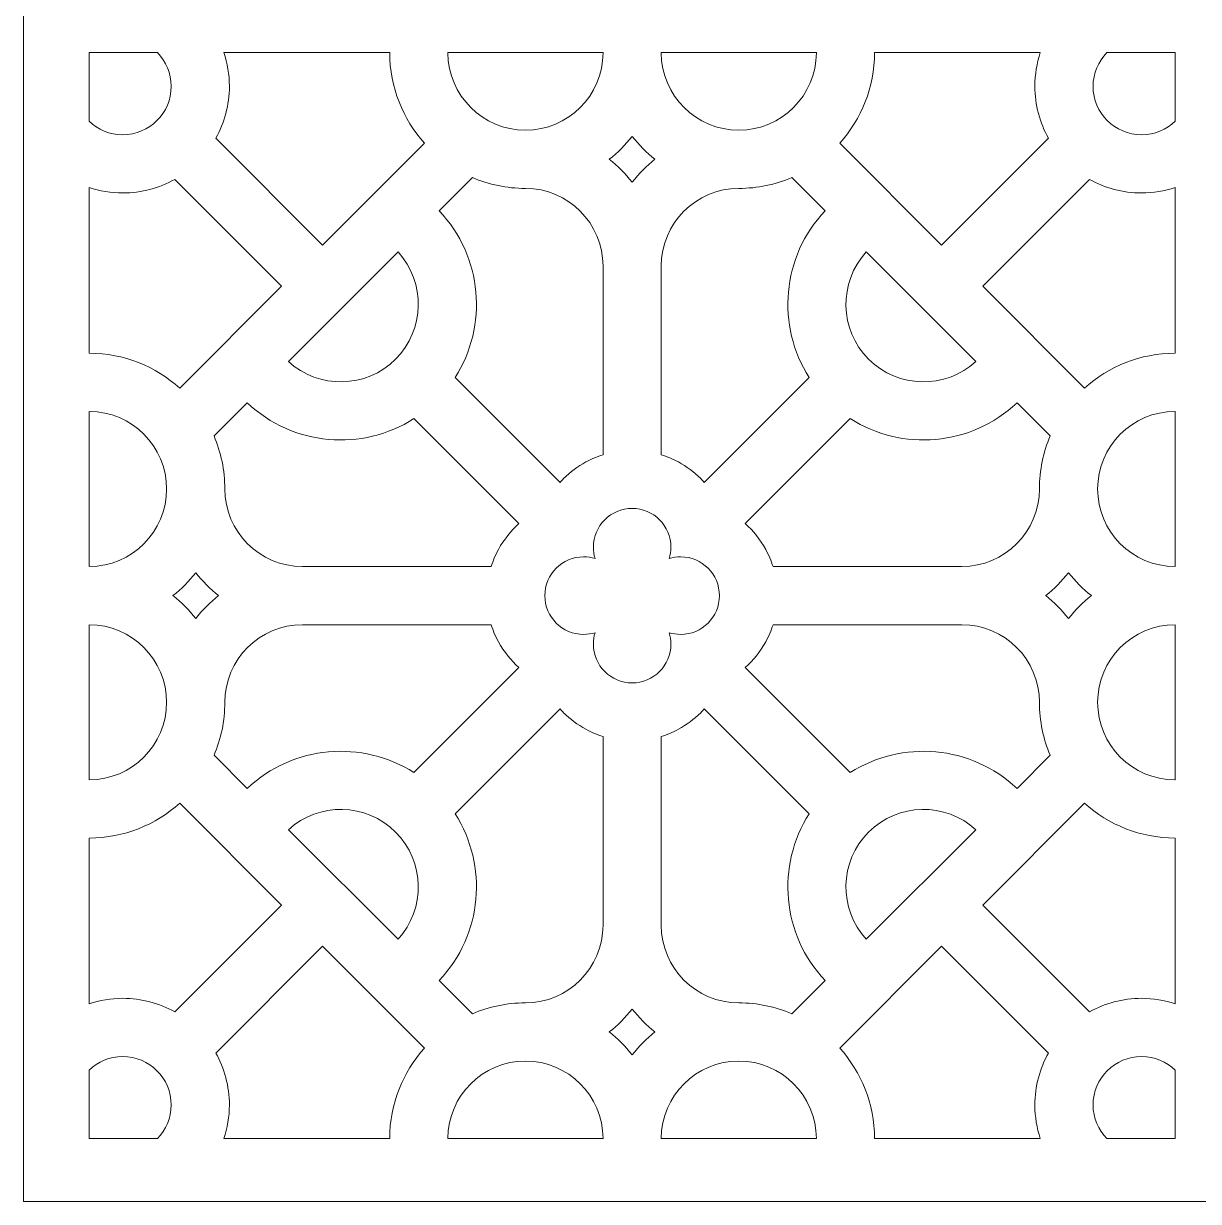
# Model space of a CAD drawing. Header units: centimetres. Extents: x -129 to 143, y -17 to 53.
# Drawn here: x -128.88 to -94.23, y -16.78 to 17.96 of the extents above; entities that cross this region are included whole.
import ezdxf

# ---------------------------------------------------------------- set-up
doc = ezdxf.new("R2010")
doc.units = ezdxf.units.CM
doc.header["$MEASUREMENT"] = 0
doc.layers.add('layer 1', color=7, linetype='Continuous')

msp = doc.modelspace()

# ---------------------------------------------------------------- linework, layer by layer
at = {"layer": 'layer 1', "color": 242, "lineweight": 9}
for points, knots in [([(-128.88005, -16.78085), (-128.88005, -16.78085), (-128.88005, 52.69826), (-128.88005, 52.69826), (-128.88005, 52.69826), (-128.88005, 52.69826), (142.98751, 52.69826), (142.98751, 52.69826), (142.98751, 52.69826), (142.98751, 52.69826), (142.98751, -16.78085), (142.98751, -16.78085), (142.98751, -16.78085), (142.98751, -16.78085), (-128.88005, -16.78085), (-128.88005, -16.78085)], [0, 0, 0, 0, 0.2, 0.2, 0.2, 0.2, 0.4, 0.4, 0.4, 0.4, 0.6, 0.6, 0.6, 0.6, 1, 1, 1, 1]), ([(-126.94789, 15.0807), (-126.69045, 14.83219), (-126.3405, 14.67889), (-125.95585, 14.67889), (-125.95585, 14.67889), (-125.16831, 14.67889), (-124.526, 15.32123), (-124.526, 16.10877), (-124.526, 16.10877), (-124.526, 16.49341), (-124.6793, 16.84337), (-124.92781, 17.10081), (-124.92781, 17.10081), (-124.92781, 17.10081), (-126.94789, 17.10081), (-126.94789, 17.10081), (-126.94789, 17.10081), (-126.94789, 17.10081), (-126.94789, 15.0807), (-126.94789, 15.0807)], [0, 0, 0, 0, 0.16666667, 0.16666667, 0.16666667, 0.16666667, 0.33333333, 0.33333333, 0.33333333, 0.33333333, 0.5, 0.5, 0.5, 0.5, 0.66666667, 0.66666667, 0.66666667, 0.66666667, 1, 1, 1, 1]), ([(-118.08271, 17.10081), (-118.08271, 17.09972), (-118.08267, 17.09867), (-118.08267, 17.09759), (-118.08267, 17.09759), (-118.08186, 16.07375), (-117.69322, 15.13788), (-117.0564, 14.4291), (-117.0564, 14.4291), (-117.0564, 14.4291), (-120.05966, 11.42584), (-120.05966, 11.42584), (-120.05966, 11.42584), (-120.05966, 11.42584), (-123.21031, 14.57649), (-123.21031, 14.57649), (-123.21031, 14.57649), (-122.95566, 15.03032), (-122.81015, 15.55308), (-122.81015, 16.10877), (-122.81015, 16.10877), (-122.81015, 16.45513), (-122.86679, 16.7887), (-122.97103, 17.10081), (-122.97103, 17.10081), (-122.97103, 17.10081), (-118.08271, 17.10081), (-118.08271, 17.10081)], [0, 0, 0, 0, 0.125, 0.125, 0.125, 0.125, 0.25, 0.25, 0.25, 0.25, 0.375, 0.375, 0.375, 0.375, 0.5, 0.5, 0.5, 0.5, 0.625, 0.625, 0.625, 0.625, 0.75, 0.75, 0.75, 0.75, 1, 1, 1, 1]), ([(-111.79134, 17.10081), (-111.79134, 17.0984), (-111.79143, 17.09601), (-111.79143, 17.09364), (-111.79143, 17.09364), (-111.79532, 15.83686), (-112.82146, 14.81303), (-114.07911, 14.81303), (-114.07911, 14.81303), (-115.33775, 14.81303), (-116.3645, 15.83841), (-116.36684, 17.09652), (-116.36684, 17.09652), (-116.36684, 17.09795), (-116.36689, 17.09938), (-116.36689, 17.10081), (-116.36689, 17.10081), (-116.36689, 17.10081), (-111.79134, 17.10081), (-111.79134, 17.10081)], [0, 0, 0, 0, 0.16666667, 0.16666667, 0.16666667, 0.16666667, 0.33333333, 0.33333333, 0.33333333, 0.33333333, 0.5, 0.5, 0.5, 0.5, 0.66666667, 0.66666667, 0.66666667, 0.66666667, 1, 1, 1, 1]), ([(-110.07557, 17.10081), (-110.07557, 17.0984), (-110.0755, 17.09601), (-110.07549, 17.09364), (-110.07549, 17.09364), (-110.07159, 15.83686), (-109.04547, 14.81303), (-107.7878, 14.81303), (-107.7878, 14.81303), (-106.52917, 14.81303), (-105.50242, 15.83841), (-105.50009, 17.09652), (-105.50009, 17.09652), (-105.50009, 17.09795), (-105.50004, 17.09938), (-105.50004, 17.10081), (-105.50004, 17.10081), (-105.50004, 17.10081), (-110.07557, 17.10081), (-110.07557, 17.10081)], [0, 0, 0, 0, 0.16666667, 0.16666667, 0.16666667, 0.16666667, 0.33333333, 0.33333333, 0.33333333, 0.33333333, 0.5, 0.5, 0.5, 0.5, 0.66666667, 0.66666667, 0.66666667, 0.66666667, 1, 1, 1, 1]), ([(-103.78419, 17.10081), (-103.78419, 17.09972), (-103.78424, 17.09867), (-103.78424, 17.09759), (-103.78424, 17.09759), (-103.78506, 16.07375), (-104.17368, 15.13788), (-104.81051, 14.4291), (-104.81051, 14.4291), (-104.81051, 14.4291), (-101.80725, 11.42584), (-101.80725, 11.42584), (-101.80725, 11.42584), (-101.80725, 11.42584), (-98.65661, 14.57649), (-98.65661, 14.57649), (-98.65661, 14.57649), (-98.91125, 15.03032), (-99.05675, 15.55308), (-99.05675, 16.10877), (-99.05675, 16.10877), (-99.05675, 16.45513), (-99.00009, 16.7887), (-98.89588, 17.10081), (-98.89588, 17.10081), (-98.89588, 17.10081), (-103.78419, 17.10081), (-103.78419, 17.10081)], [0, 0, 0, 0, 0.125, 0.125, 0.125, 0.125, 0.25, 0.25, 0.25, 0.25, 0.375, 0.375, 0.375, 0.375, 0.5, 0.5, 0.5, 0.5, 0.625, 0.625, 0.625, 0.625, 0.75, 0.75, 0.75, 0.75, 1, 1, 1, 1]), ([(-94.91901, 15.0807), (-95.17645, 14.83219), (-95.52641, 14.67889), (-95.91105, 14.67889), (-95.91105, 14.67889), (-96.6986, 14.67889), (-97.3409, 15.32123), (-97.3409, 16.10877), (-97.3409, 16.10877), (-97.3409, 16.49341), (-97.18763, 16.84337), (-96.93912, 17.10081), (-96.93912, 17.10081), (-96.93912, 17.10081), (-94.91901, 17.10081), (-94.91901, 17.10081), (-94.91901, 17.10081), (-94.91901, 17.10081), (-94.91901, 15.0807), (-94.91901, 15.0807)], [0, 0, 0, 0, 0.16666667, 0.16666667, 0.16666667, 0.16666667, 0.33333333, 0.33333333, 0.33333333, 0.33333333, 0.5, 0.5, 0.5, 0.5, 0.66666667, 0.66666667, 0.66666667, 0.66666667, 1, 1, 1, 1]), ([(-110.93346, 13.2811), (-110.93346, 13.2811), (-110.93345, 13.28111), (-110.93345, 13.28111), (-110.93345, 13.28111), (-110.93345, 13.28111), (-110.93345, 13.2811), (-110.93345, 13.2811), (-110.93345, 13.2811), (-110.93345, 13.2811), (-110.93345, 13.28112), (-110.93345, 13.28112), (-110.93345, 13.28112), (-110.7362, 13.53144), (-110.5099, 13.75787), (-110.25959, 13.9551), (-110.25959, 13.9551), (-110.50991, 14.15234), (-110.7362, 14.37873), (-110.93345, 14.62907), (-110.93345, 14.62907), (-110.93345, 14.62907), (-110.93345, 14.62911), (-110.93345, 14.62911), (-110.93345, 14.62911), (-110.93345, 14.62911), (-110.93345, 14.62911), (-110.93345, 14.62911), (-110.93345, 14.62911), (-110.93345, 14.62911), (-110.93346, 14.62911), (-110.93346, 14.62911), (-110.93346, 14.62911), (-110.93346, 14.62911), (-110.93346, 14.62907), (-110.93346, 14.62907), (-110.93346, 14.62907), (-111.13072, 14.37873), (-111.35698, 14.15234), (-111.60734, 13.9551), (-111.60734, 13.9551), (-111.357, 13.75787), (-111.13072, 13.53144), (-110.93346, 13.28112), (-110.93346, 13.28112), (-110.93346, 13.28112), (-110.93346, 13.2811), (-110.93346, 13.2811)], [0, 0, 0, 0, 0.07692308, 0.07692308, 0.07692308, 0.07692308, 0.15384615, 0.15384615, 0.15384615, 0.15384615, 0.23076923, 0.23076923, 0.23076923, 0.23076923, 0.30769231, 0.30769231, 0.30769231, 0.30769231, 0.38461538, 0.38461538, 0.38461538, 0.38461538, 0.46153846, 0.46153846, 0.46153846, 0.46153846, 0.53846154, 0.53846154, 0.53846154, 0.53846154, 0.61538462, 0.61538462, 0.61538462, 0.61538462, 0.69230769, 0.69230769, 0.69230769, 0.69230769, 0.76923077, 0.76923077, 0.76923077, 0.76923077, 0.84615385, 0.84615385, 0.84615385, 0.84615385, 1, 1, 1, 1]), ([(-124.42359, 13.36321), (-124.42359, 13.36321), (-121.27292, 10.21257), (-121.27292, 10.21257), (-121.27292, 10.21257), (-121.27292, 10.21257), (-124.27624, 7.20928), (-124.27624, 7.20928), (-124.27624, 7.20928), (-124.98384, 7.84504), (-125.91781, 8.23343), (-126.93966, 8.23553), (-126.93966, 8.23553), (-126.94242, 8.23553), (-126.94514, 8.23561), (-126.94789, 8.23561), (-126.94789, 8.23561), (-126.94789, 8.23561), (-126.94789, 13.12393), (-126.94789, 13.12393), (-126.94789, 13.12393), (-126.63579, 13.01973), (-126.30223, 12.96307), (-125.95585, 12.96307), (-125.95585, 12.96307), (-125.40018, 12.96307), (-124.87745, 13.10858), (-124.42359, 13.36321)], [0, 0, 0, 0, 0.125, 0.125, 0.125, 0.125, 0.25, 0.25, 0.25, 0.25, 0.375, 0.375, 0.375, 0.375, 0.5, 0.5, 0.5, 0.5, 0.625, 0.625, 0.625, 0.625, 0.75, 0.75, 0.75, 0.75, 1, 1, 1, 1]), ([(-113.05898, 4.42515), (-113.05898, 4.42515), (-116.1536, 7.51979), (-116.1536, 7.51979), (-116.1536, 7.51979), (-115.18095, 9.04046), (-115.33725, 11.08348), (-116.62299, 12.43599), (-116.62299, 12.43599), (-116.62299, 12.43599), (-115.64285, 13.41612), (-115.64285, 13.41612), (-115.64285, 13.41612), (-115.16205, 13.21091), (-114.63344, 13.09718), (-114.07911, 13.09718), (-114.07911, 13.09718), (-114.07911, 13.09718), (-114.0791, 13.09718), (-114.0791, 13.09718), (-114.0791, 13.09718), (-114.0791, 13.09718), (-114.0791, 13.09714), (-114.0791, 13.09714), (-114.0791, 13.09714), (-112.81904, 13.09714), (-111.79133, 12.06942), (-111.79133, 10.80938), (-111.79133, 10.80938), (-111.79133, 10.80938), (-111.79133, 5.2402), (-111.79133, 5.2402), (-111.79133, 5.2402), (-111.96158, 5.18656), (-112.12729, 5.11738), (-112.29852, 5.02948), (-112.29852, 5.02948), (-112.54481, 4.88757), (-112.74959, 4.73465), (-112.95526, 4.53833), (-112.95526, 4.53833), (-112.99122, 4.50065), (-113.02574, 4.46303), (-113.05898, 4.42515)], [0, 0, 0, 0, 0.08333333, 0.08333333, 0.08333333, 0.08333333, 0.16666667, 0.16666667, 0.16666667, 0.16666667, 0.25, 0.25, 0.25, 0.25, 0.33333333, 0.33333333, 0.33333333, 0.33333333, 0.41666667, 0.41666667, 0.41666667, 0.41666667, 0.5, 0.5, 0.5, 0.5, 0.58333333, 0.58333333, 0.58333333, 0.58333333, 0.66666667, 0.66666667, 0.66666667, 0.66666667, 0.75, 0.75, 0.75, 0.75, 0.83333333, 0.83333333, 0.83333333, 0.83333333, 1, 1, 1, 1]), ([(-108.80795, 4.42515), (-108.80795, 4.42515), (-105.71331, 7.51979), (-105.71331, 7.51979), (-105.71331, 7.51979), (-106.68595, 9.04046), (-106.52968, 11.08348), (-105.24394, 12.43599), (-105.24394, 12.43599), (-105.24394, 12.43599), (-106.22407, 13.41612), (-106.22407, 13.41612), (-106.22407, 13.41612), (-106.70485, 13.21091), (-107.23347, 13.09718), (-107.7878, 13.09718), (-107.7878, 13.09718), (-107.7878, 13.09718), (-107.78782, 13.09718), (-107.78782, 13.09718), (-107.78782, 13.09718), (-107.78782, 13.09718), (-107.78782, 13.09714), (-107.78782, 13.09714), (-107.78782, 13.09714), (-109.04786, 13.09714), (-110.0756, 12.06942), (-110.0756, 10.80938), (-110.0756, 10.80938), (-110.0756, 10.80938), (-110.0756, 5.2402), (-110.0756, 5.2402), (-110.0756, 5.2402), (-109.90533, 5.18656), (-109.73961, 5.11738), (-109.56838, 5.02948), (-109.56838, 5.02948), (-109.32209, 4.88757), (-109.11732, 4.73465), (-108.91165, 4.53833), (-108.91165, 4.53833), (-108.8757, 4.50065), (-108.84117, 4.46303), (-108.80795, 4.42515)], [0, 0, 0, 0, 0.08333333, 0.08333333, 0.08333333, 0.08333333, 0.16666667, 0.16666667, 0.16666667, 0.16666667, 0.25, 0.25, 0.25, 0.25, 0.33333333, 0.33333333, 0.33333333, 0.33333333, 0.41666667, 0.41666667, 0.41666667, 0.41666667, 0.5, 0.5, 0.5, 0.5, 0.58333333, 0.58333333, 0.58333333, 0.58333333, 0.66666667, 0.66666667, 0.66666667, 0.66666667, 0.75, 0.75, 0.75, 0.75, 0.83333333, 0.83333333, 0.83333333, 0.83333333, 1, 1, 1, 1]), ([(-97.44333, 13.36321), (-97.44333, 13.36321), (-100.59398, 10.21257), (-100.59398, 10.21257), (-100.59398, 10.21257), (-100.59398, 10.21257), (-97.59069, 7.20928), (-97.59069, 7.20928), (-97.59069, 7.20928), (-96.88306, 7.84504), (-95.94912, 8.23343), (-94.92727, 8.23553), (-94.92727, 8.23553), (-94.92449, 8.23553), (-94.92178, 8.23561), (-94.91901, 8.23561), (-94.91901, 8.23561), (-94.91901, 8.23561), (-94.91901, 13.12393), (-94.91901, 13.12393), (-94.91901, 13.12393), (-95.23112, 13.01973), (-95.56469, 12.96307), (-95.91105, 12.96307), (-95.91105, 12.96307), (-96.46674, 12.96307), (-96.98947, 13.10858), (-97.44333, 13.36321)], [0, 0, 0, 0, 0.125, 0.125, 0.125, 0.125, 0.25, 0.25, 0.25, 0.25, 0.375, 0.375, 0.375, 0.375, 0.5, 0.5, 0.5, 0.5, 0.625, 0.625, 0.625, 0.625, 0.75, 0.75, 0.75, 0.75, 1, 1, 1, 1]), ([(-121.06902, 7.98994), (-120.1733, 7.17041), (-118.7744, 7.19385), (-117.90768, 8.0606), (-117.90768, 8.0606), (-117.04094, 8.92733), (-117.01749, 10.3262), (-117.83706, 11.2219), (-117.83706, 11.2219), (-117.83706, 11.2219), (-121.06902, 7.98994), (-121.06902, 7.98994)], [0, 0, 0, 0, 0.25, 0.25, 0.25, 0.25, 0.5, 0.5, 0.5, 0.5, 1, 1, 1, 1]), ([(-100.79788, 7.98994), (-101.6936, 7.17041), (-103.09249, 7.19385), (-103.95922, 8.0606), (-103.95922, 8.0606), (-104.82598, 8.92733), (-104.84941, 10.3262), (-104.02984, 11.2219), (-104.02984, 11.2219), (-104.02984, 11.2219), (-100.79788, 7.98994), (-100.79788, 7.98994)], [0, 0, 0, 0, 0.25, 0.25, 0.25, 0.25, 0.5, 0.5, 0.5, 0.5, 1, 1, 1, 1]), ([(-117.36688, 6.30651), (-117.36688, 6.30651), (-114.27113, 3.21077), (-114.27113, 3.21077), (-114.27113, 3.21077), (-114.51121, 2.99403), (-114.70419, 2.75058), (-114.87653, 2.45153), (-114.87653, 2.45153), (-114.87653, 2.45153), (-114.99744, 2.20114), (-114.99744, 2.20114), (-114.99744, 2.20114), (-115.03187, 2.11416), (-115.06201, 2.02894), (-115.08813, 1.94422), (-115.08813, 1.94422), (-115.08813, 1.94422), (-120.65648, 1.94422), (-120.65648, 1.94422), (-120.65648, 1.94422), (-121.91653, 1.94422), (-122.94426, 2.97196), (-122.94426, 4.232), (-122.94426, 4.232), (-122.94426, 4.232), (-122.94429, 4.232), (-122.94429, 4.232), (-122.94429, 4.232), (-122.94429, 4.232), (-122.94429, 4.23202), (-122.94429, 4.23202), (-122.94429, 4.23202), (-122.94429, 4.78635), (-123.05799, 5.31497), (-123.26321, 5.79574), (-123.26321, 5.79574), (-123.26321, 5.79574), (-122.28308, 6.77588), (-122.28308, 6.77588), (-122.28308, 6.77588), (-120.93057, 5.49015), (-118.88757, 5.33387), (-117.36688, 6.30651)], [0, 0, 0, 0, 0.08333333, 0.08333333, 0.08333333, 0.08333333, 0.16666667, 0.16666667, 0.16666667, 0.16666667, 0.25, 0.25, 0.25, 0.25, 0.33333333, 0.33333333, 0.33333333, 0.33333333, 0.41666667, 0.41666667, 0.41666667, 0.41666667, 0.5, 0.5, 0.5, 0.5, 0.58333333, 0.58333333, 0.58333333, 0.58333333, 0.66666667, 0.66666667, 0.66666667, 0.66666667, 0.75, 0.75, 0.75, 0.75, 0.83333333, 0.83333333, 0.83333333, 0.83333333, 1, 1, 1, 1]), ([(-104.50003, 6.30651), (-104.50003, 6.30651), (-107.59577, 3.21077), (-107.59577, 3.21077), (-107.59577, 3.21077), (-107.35571, 2.99403), (-107.16274, 2.75058), (-106.9904, 2.45153), (-106.9904, 2.45153), (-106.9904, 2.45153), (-106.86948, 2.20114), (-106.86948, 2.20114), (-106.86948, 2.20114), (-106.83506, 2.11416), (-106.80492, 2.02894), (-106.77879, 1.94422), (-106.77879, 1.94422), (-106.77879, 1.94422), (-101.21042, 1.94422), (-101.21042, 1.94422), (-101.21042, 1.94422), (-99.95037, 1.94422), (-98.92266, 2.97196), (-98.92266, 4.232), (-98.92266, 4.232), (-98.92266, 4.232), (-98.92263, 4.232), (-98.92263, 4.232), (-98.92263, 4.232), (-98.92263, 4.232), (-98.92263, 4.23202), (-98.92263, 4.23202), (-98.92263, 4.23202), (-98.92263, 4.78635), (-98.80891, 5.31497), (-98.60369, 5.79574), (-98.60369, 5.79574), (-98.60369, 5.79574), (-99.58383, 6.77588), (-99.58383, 6.77588), (-99.58383, 6.77588), (-100.93633, 5.49015), (-102.97936, 5.33387), (-104.50003, 6.30651)], [0, 0, 0, 0, 0.08333333, 0.08333333, 0.08333333, 0.08333333, 0.16666667, 0.16666667, 0.16666667, 0.16666667, 0.25, 0.25, 0.25, 0.25, 0.33333333, 0.33333333, 0.33333333, 0.33333333, 0.41666667, 0.41666667, 0.41666667, 0.41666667, 0.5, 0.5, 0.5, 0.5, 0.58333333, 0.58333333, 0.58333333, 0.58333333, 0.66666667, 0.66666667, 0.66666667, 0.66666667, 0.75, 0.75, 0.75, 0.75, 0.83333333, 0.83333333, 0.83333333, 0.83333333, 1, 1, 1, 1]), ([(-126.94789, 6.51978), (-126.9455, 6.51978), (-126.94311, 6.51972), (-126.94072, 6.51971), (-126.94072, 6.51971), (-125.68395, 6.5158), (-124.66011, 5.48969), (-124.66011, 4.23202), (-124.66011, 4.23202), (-124.66011, 2.97338), (-125.68551, 1.94664), (-126.9436, 1.9443), (-126.9436, 1.9443), (-126.94505, 1.9443), (-126.94647, 1.94425), (-126.94789, 1.94425), (-126.94789, 1.94425), (-126.94789, 1.94425), (-126.94789, 6.51978), (-126.94789, 6.51978)], [0, 0, 0, 0, 0.16666667, 0.16666667, 0.16666667, 0.16666667, 0.33333333, 0.33333333, 0.33333333, 0.33333333, 0.5, 0.5, 0.5, 0.5, 0.66666667, 0.66666667, 0.66666667, 0.66666667, 1, 1, 1, 1]), ([(-94.91901, 6.51978), (-94.92142, 6.51978), (-94.92381, 6.51972), (-94.92618, 6.51971), (-94.92618, 6.51971), (-96.18298, 6.5158), (-97.20679, 5.48969), (-97.20679, 4.23202), (-97.20679, 4.23202), (-97.20679, 2.97338), (-96.18141, 1.94664), (-94.9233, 1.9443), (-94.9233, 1.9443), (-94.92187, 1.9443), (-94.92043, 1.94425), (-94.91901, 1.94425), (-94.91901, 1.94425), (-94.91901, 1.94425), (-94.91901, 6.51978), (-94.91901, 6.51978)], [0, 0, 0, 0, 0.16666667, 0.16666667, 0.16666667, 0.16666667, 0.33333333, 0.33333333, 0.33333333, 0.33333333, 0.5, 0.5, 0.5, 0.5, 0.66666667, 0.66666667, 0.66666667, 0.66666667, 1, 1, 1, 1]), ([(-110.93345, -1.48767), (-110.30342, -1.48767), (-109.78957, -0.9738), (-109.78957, -0.34379), (-109.78957, -0.34379), (-109.78957, -0.22655), (-109.80743, -0.11331), (-109.84045, -0.0067), (-109.84045, -0.0067), (-109.73381, -0.03974), (-109.62055, -0.05758), (-109.50332, -0.05758), (-109.50332, -0.05758), (-108.87328, -0.05758), (-108.35942, 0.45628), (-108.35942, 1.08632), (-108.35942, 1.08632), (-108.35942, 1.08632), (-108.35942, 1.08634), (-108.35942, 1.08636), (-108.35942, 1.08636), (-108.35942, 1.08637), (-108.35942, 1.08637), (-108.35942, 1.08637), (-108.35942, 1.08637), (-108.35942, 1.08639), (-108.35942, 1.08641), (-108.35942, 1.08641), (-108.35942, 1.08641), (-108.35942, 1.71644), (-108.87328, 2.23032), (-109.50332, 2.23032), (-109.50332, 2.23032), (-109.62055, 2.23032), (-109.73381, 2.21247), (-109.84045, 2.17943), (-109.84045, 2.17943), (-109.80743, 2.28605), (-109.78957, 2.39928), (-109.78957, 2.5165), (-109.78957, 2.5165), (-109.78957, 3.14653), (-110.30342, 3.66038), (-110.93345, 3.6604), (-110.93345, 3.6604), (-110.93345, 3.6604), (-110.93345, 3.6604), (-110.93346, 3.6604), (-110.93346, 3.6604), (-111.56347, 3.66038), (-112.07735, 3.14653), (-112.07735, 2.5165), (-112.07735, 2.5165), (-112.07735, 2.39928), (-112.05949, 2.28605), (-112.02647, 2.17943), (-112.02647, 2.17943), (-112.1331, 2.21247), (-112.24636, 2.23032), (-112.36361, 2.23032), (-112.36361, 2.23032), (-112.99363, 2.23032), (-113.50748, 1.71644), (-113.50748, 1.08641), (-113.50748, 1.08641), (-113.50748, 1.08641), (-113.50748, 1.08639), (-113.50748, 1.08637), (-113.50748, 1.08637), (-113.50748, 1.08637), (-113.50748, 1.08637), (-113.50748, 1.08636), (-113.50748, 1.08636), (-113.50748, 1.08634), (-113.50748, 1.08632), (-113.50748, 1.08632), (-113.50748, 1.08632), (-113.50748, 0.45628), (-112.99363, -0.05758), (-112.36361, -0.05758), (-112.36361, -0.05758), (-112.24636, -0.05758), (-112.1331, -0.03974), (-112.02647, -0.0067), (-112.02647, -0.0067), (-112.05949, -0.11331), (-112.07735, -0.22655), (-112.07735, -0.34379), (-112.07735, -0.34379), (-112.07735, -0.9738), (-111.56347, -1.48767), (-110.93346, -1.48767), (-110.93346, -1.48767), (-110.93345, -1.48767), (-110.93345, -1.48767), (-110.93345, -1.48767)], [0, 0, 0, 0, 0.04, 0.04, 0.04, 0.04, 0.08, 0.08, 0.08, 0.08, 0.12, 0.12, 0.12, 0.12, 0.16, 0.16, 0.16, 0.16, 0.2, 0.2, 0.2, 0.2, 0.24, 0.24, 0.24, 0.24, 0.28, 0.28, 0.28, 0.28, 0.32, 0.32, 0.32, 0.32, 0.36, 0.36, 0.36, 0.36, 0.4, 0.4, 0.4, 0.4, 0.44, 0.44, 0.44, 0.44, 0.48, 0.48, 0.48, 0.48, 0.52, 0.52, 0.52, 0.52, 0.56, 0.56, 0.56, 0.56, 0.6, 0.6, 0.6, 0.6, 0.64, 0.64, 0.64, 0.64, 0.68, 0.68, 0.68, 0.68, 0.72, 0.72, 0.72, 0.72, 0.76, 0.76, 0.76, 0.76, 0.8, 0.8, 0.8, 0.8, 0.84, 0.84, 0.84, 0.84, 0.88, 0.88, 0.88, 0.88, 0.92, 0.92, 0.92, 0.92, 1, 1, 1, 1]), ([(-124.4761, 1.08636), (-124.4761, 1.08636), (-124.4761, 1.08637), (-124.4761, 1.08637), (-124.4761, 1.08637), (-124.4761, 1.08637), (-124.4761, 1.08637), (-124.4761, 1.08637), (-124.4761, 1.08637), (-124.4761, 1.08637), (-124.47608, 1.08637), (-124.47608, 1.08637), (-124.47608, 1.08637), (-124.22578, 1.2836), (-123.99939, 1.50991), (-123.80218, 1.7602), (-123.80218, 1.7602), (-123.60499, 1.50991), (-123.37863, 1.2836), (-123.12837, 1.08637), (-123.12837, 1.08637), (-123.12837, 1.08637), (-123.12832, 1.08637), (-123.12832, 1.08637), (-123.12832, 1.08637), (-123.12832, 1.08637), (-123.12833, 1.08637), (-123.12833, 1.08637), (-123.12833, 1.08637), (-123.12833, 1.08637), (-123.12832, 1.08636), (-123.12832, 1.08636), (-123.12832, 1.08636), (-123.12832, 1.08636), (-123.12837, 1.08636), (-123.12837, 1.08636), (-123.12837, 1.08636), (-123.37863, 0.88914), (-123.60499, 0.66282), (-123.80218, 0.41251), (-123.80218, 0.41251), (-123.99939, 0.66282), (-124.22578, 0.88914), (-124.47608, 1.08636), (-124.47608, 1.08636), (-124.47608, 1.08636), (-124.4761, 1.08636), (-124.4761, 1.08636)], [0, 0, 0, 0, 0.07692308, 0.07692308, 0.07692308, 0.07692308, 0.15384615, 0.15384615, 0.15384615, 0.15384615, 0.23076923, 0.23076923, 0.23076923, 0.23076923, 0.30769231, 0.30769231, 0.30769231, 0.30769231, 0.38461538, 0.38461538, 0.38461538, 0.38461538, 0.46153846, 0.46153846, 0.46153846, 0.46153846, 0.53846154, 0.53846154, 0.53846154, 0.53846154, 0.61538462, 0.61538462, 0.61538462, 0.61538462, 0.69230769, 0.69230769, 0.69230769, 0.69230769, 0.76923077, 0.76923077, 0.76923077, 0.76923077, 0.84615385, 0.84615385, 0.84615385, 0.84615385, 1, 1, 1, 1]), ([(-97.39081, 1.08636), (-97.39081, 1.08636), (-97.39081, 1.08637), (-97.39081, 1.08637), (-97.39081, 1.08637), (-97.39081, 1.08637), (-97.39081, 1.08637), (-97.39081, 1.08637), (-97.39081, 1.08637), (-97.39081, 1.08637), (-97.39082, 1.08637), (-97.39082, 1.08637), (-97.39082, 1.08637), (-97.64112, 1.2836), (-97.86752, 1.50991), (-98.06472, 1.7602), (-98.06472, 1.7602), (-98.26194, 1.50991), (-98.48827, 1.2836), (-98.73856, 1.08637), (-98.73856, 1.08637), (-98.73856, 1.08637), (-98.73859, 1.08637), (-98.73859, 1.08637), (-98.73859, 1.08637), (-98.73859, 1.08637), (-98.73858, 1.08637), (-98.73858, 1.08637), (-98.73858, 1.08637), (-98.73858, 1.08637), (-98.73859, 1.08636), (-98.73859, 1.08636), (-98.73859, 1.08636), (-98.73859, 1.08636), (-98.73856, 1.08636), (-98.73856, 1.08636), (-98.73856, 1.08636), (-98.48827, 0.88914), (-98.26194, 0.66282), (-98.06472, 0.41251), (-98.06472, 0.41251), (-97.86752, 0.66282), (-97.64112, 0.88914), (-97.39082, 1.08636), (-97.39082, 1.08636), (-97.39082, 1.08636), (-97.39081, 1.08636), (-97.39081, 1.08636)], [0, 0, 0, 0, 0.07692308, 0.07692308, 0.07692308, 0.07692308, 0.15384615, 0.15384615, 0.15384615, 0.15384615, 0.23076923, 0.23076923, 0.23076923, 0.23076923, 0.30769231, 0.30769231, 0.30769231, 0.30769231, 0.38461538, 0.38461538, 0.38461538, 0.38461538, 0.46153846, 0.46153846, 0.46153846, 0.46153846, 0.53846154, 0.53846154, 0.53846154, 0.53846154, 0.61538462, 0.61538462, 0.61538462, 0.61538462, 0.69230769, 0.69230769, 0.69230769, 0.69230769, 0.76923077, 0.76923077, 0.76923077, 0.76923077, 0.84615385, 0.84615385, 0.84615385, 0.84615385, 1, 1, 1, 1]), ([(-126.94789, -4.34707), (-126.9455, -4.34707), (-126.94311, -4.34698), (-126.94072, -4.34697), (-126.94072, -4.34697), (-125.68395, -4.34309), (-124.66011, -3.31697), (-124.66011, -2.05929), (-124.66011, -2.05929), (-124.66011, -0.80066), (-125.68551, 0.2261), (-126.9436, 0.22842), (-126.9436, 0.22842), (-126.94505, 0.22842), (-126.94647, 0.22848), (-126.94789, 0.22848), (-126.94789, 0.22848), (-126.94789, 0.22848), (-126.94789, -4.34707), (-126.94789, -4.34707)], [0, 0, 0, 0, 0.16666667, 0.16666667, 0.16666667, 0.16666667, 0.33333333, 0.33333333, 0.33333333, 0.33333333, 0.5, 0.5, 0.5, 0.5, 0.66666667, 0.66666667, 0.66666667, 0.66666667, 1, 1, 1, 1]), ([(-117.36688, -4.13378), (-117.36688, -4.13378), (-114.27113, -1.03804), (-114.27113, -1.03804), (-114.27113, -1.03804), (-114.51121, -0.82131), (-114.70419, -0.57785), (-114.87653, -0.2788), (-114.87653, -0.2788), (-114.87653, -0.2788), (-114.99744, -0.02841), (-114.99744, -0.02841), (-114.99744, -0.02841), (-115.03187, 0.05857), (-115.06201, 0.14379), (-115.08813, 0.22849), (-115.08813, 0.22849), (-115.08813, 0.22849), (-120.65648, 0.22849), (-120.65648, 0.22849), (-120.65648, 0.22849), (-121.91653, 0.22849), (-122.94426, -0.79922), (-122.94426, -2.05929), (-122.94426, -2.05929), (-122.94426, -2.05929), (-122.94429, -2.05929), (-122.94429, -2.05929), (-122.94429, -2.05929), (-122.94429, -2.05929), (-122.94429, -2.05929), (-122.94429, -2.05929), (-122.94429, -2.05929), (-122.94429, -2.61362), (-123.05799, -3.14224), (-123.26321, -3.62302), (-123.26321, -3.62302), (-123.26321, -3.62302), (-122.28308, -4.60317), (-122.28308, -4.60317), (-122.28308, -4.60317), (-120.93057, -3.31743), (-118.88757, -3.16113), (-117.36688, -4.13378)], [0, 0, 0, 0, 0.08333333, 0.08333333, 0.08333333, 0.08333333, 0.16666667, 0.16666667, 0.16666667, 0.16666667, 0.25, 0.25, 0.25, 0.25, 0.33333333, 0.33333333, 0.33333333, 0.33333333, 0.41666667, 0.41666667, 0.41666667, 0.41666667, 0.5, 0.5, 0.5, 0.5, 0.58333333, 0.58333333, 0.58333333, 0.58333333, 0.66666667, 0.66666667, 0.66666667, 0.66666667, 0.75, 0.75, 0.75, 0.75, 0.83333333, 0.83333333, 0.83333333, 0.83333333, 1, 1, 1, 1]), ([(-104.50003, -4.13378), (-104.50003, -4.13378), (-107.59577, -1.03804), (-107.59577, -1.03804), (-107.59577, -1.03804), (-107.35571, -0.82131), (-107.16274, -0.57785), (-106.9904, -0.2788), (-106.9904, -0.2788), (-106.9904, -0.2788), (-106.86948, -0.02841), (-106.86948, -0.02841), (-106.86948, -0.02841), (-106.83506, 0.05857), (-106.80492, 0.14379), (-106.77879, 0.22849), (-106.77879, 0.22849), (-106.77879, 0.22849), (-101.21042, 0.22849), (-101.21042, 0.22849), (-101.21042, 0.22849), (-99.95037, 0.22849), (-98.92266, -0.79922), (-98.92266, -2.05929), (-98.92266, -2.05929), (-98.92266, -2.05929), (-98.92263, -2.05929), (-98.92263, -2.05929), (-98.92263, -2.05929), (-98.92263, -2.05929), (-98.92263, -2.05929), (-98.92263, -2.05929), (-98.92263, -2.05929), (-98.92263, -2.61362), (-98.80891, -3.14224), (-98.60369, -3.62302), (-98.60369, -3.62302), (-98.60369, -3.62302), (-99.58383, -4.60317), (-99.58383, -4.60317), (-99.58383, -4.60317), (-100.93633, -3.31743), (-102.97936, -3.16113), (-104.50003, -4.13378)], [0, 0, 0, 0, 0.08333333, 0.08333333, 0.08333333, 0.08333333, 0.16666667, 0.16666667, 0.16666667, 0.16666667, 0.25, 0.25, 0.25, 0.25, 0.33333333, 0.33333333, 0.33333333, 0.33333333, 0.41666667, 0.41666667, 0.41666667, 0.41666667, 0.5, 0.5, 0.5, 0.5, 0.58333333, 0.58333333, 0.58333333, 0.58333333, 0.66666667, 0.66666667, 0.66666667, 0.66666667, 0.75, 0.75, 0.75, 0.75, 0.83333333, 0.83333333, 0.83333333, 0.83333333, 1, 1, 1, 1]), ([(-94.91901, -4.34707), (-94.92142, -4.34707), (-94.92381, -4.34698), (-94.92618, -4.34697), (-94.92618, -4.34697), (-96.18298, -4.34309), (-97.20679, -3.31697), (-97.20679, -2.05929), (-97.20679, -2.05929), (-97.20679, -0.80066), (-96.18141, 0.2261), (-94.9233, 0.22842), (-94.9233, 0.22842), (-94.92187, 0.22842), (-94.92043, 0.22848), (-94.91901, 0.22848), (-94.91901, 0.22848), (-94.91901, 0.22848), (-94.91901, -4.34707), (-94.91901, -4.34707)], [0, 0, 0, 0, 0.16666667, 0.16666667, 0.16666667, 0.16666667, 0.33333333, 0.33333333, 0.33333333, 0.33333333, 0.5, 0.5, 0.5, 0.5, 0.66666667, 0.66666667, 0.66666667, 0.66666667, 1, 1, 1, 1]), ([(-113.05898, -2.25245), (-113.05898, -2.25245), (-116.1536, -5.34706), (-116.1536, -5.34706), (-116.1536, -5.34706), (-115.18095, -6.86772), (-115.33725, -8.91075), (-116.62299, -10.26326), (-116.62299, -10.26326), (-116.62299, -10.26326), (-115.64285, -11.24339), (-115.64285, -11.24339), (-115.64285, -11.24339), (-115.16205, -11.03817), (-114.63344, -10.92447), (-114.07911, -10.92447), (-114.07911, -10.92447), (-114.07911, -10.92447), (-114.0791, -10.92447), (-114.0791, -10.92447), (-114.0791, -10.92447), (-114.0791, -10.92447), (-114.0791, -10.92443), (-114.0791, -10.92443), (-114.0791, -10.92443), (-112.81904, -10.92443), (-111.79133, -9.8967), (-111.79133, -8.63665), (-111.79133, -8.63665), (-111.79133, -8.63665), (-111.79133, -3.06747), (-111.79133, -3.06747), (-111.79133, -3.06747), (-111.96158, -3.01384), (-112.12729, -2.94465), (-112.29852, -2.85677), (-112.29852, -2.85677), (-112.54481, -2.71484), (-112.74959, -2.56192), (-112.95526, -2.36561), (-112.95526, -2.36561), (-112.99122, -2.32794), (-113.02574, -2.29031), (-113.05898, -2.25245)], [0, 0, 0, 0, 0.08333333, 0.08333333, 0.08333333, 0.08333333, 0.16666667, 0.16666667, 0.16666667, 0.16666667, 0.25, 0.25, 0.25, 0.25, 0.33333333, 0.33333333, 0.33333333, 0.33333333, 0.41666667, 0.41666667, 0.41666667, 0.41666667, 0.5, 0.5, 0.5, 0.5, 0.58333333, 0.58333333, 0.58333333, 0.58333333, 0.66666667, 0.66666667, 0.66666667, 0.66666667, 0.75, 0.75, 0.75, 0.75, 0.83333333, 0.83333333, 0.83333333, 0.83333333, 1, 1, 1, 1]), ([(-108.80795, -2.25245), (-108.80795, -2.25245), (-105.71331, -5.34706), (-105.71331, -5.34706), (-105.71331, -5.34706), (-106.68595, -6.86772), (-106.52968, -8.91075), (-105.24394, -10.26326), (-105.24394, -10.26326), (-105.24394, -10.26326), (-106.22407, -11.24339), (-106.22407, -11.24339), (-106.22407, -11.24339), (-106.70485, -11.03817), (-107.23347, -10.92447), (-107.7878, -10.92447), (-107.7878, -10.92447), (-107.7878, -10.92447), (-107.78782, -10.92447), (-107.78782, -10.92447), (-107.78782, -10.92447), (-107.78782, -10.92447), (-107.78782, -10.92443), (-107.78782, -10.92443), (-107.78782, -10.92443), (-109.04786, -10.92443), (-110.0756, -9.8967), (-110.0756, -8.63665), (-110.0756, -8.63665), (-110.0756, -8.63665), (-110.0756, -3.06747), (-110.0756, -3.06747), (-110.0756, -3.06747), (-109.90533, -3.01384), (-109.73961, -2.94465), (-109.56838, -2.85677), (-109.56838, -2.85677), (-109.32209, -2.71484), (-109.11732, -2.56192), (-108.91165, -2.36561), (-108.91165, -2.36561), (-108.8757, -2.32794), (-108.84117, -2.29031), (-108.80795, -2.25245)], [0, 0, 0, 0, 0.08333333, 0.08333333, 0.08333333, 0.08333333, 0.16666667, 0.16666667, 0.16666667, 0.16666667, 0.25, 0.25, 0.25, 0.25, 0.33333333, 0.33333333, 0.33333333, 0.33333333, 0.41666667, 0.41666667, 0.41666667, 0.41666667, 0.5, 0.5, 0.5, 0.5, 0.58333333, 0.58333333, 0.58333333, 0.58333333, 0.66666667, 0.66666667, 0.66666667, 0.66666667, 0.75, 0.75, 0.75, 0.75, 0.83333333, 0.83333333, 0.83333333, 0.83333333, 1, 1, 1, 1]), ([(-124.42359, -11.19049), (-124.42359, -11.19049), (-121.27292, -8.03984), (-121.27292, -8.03984), (-121.27292, -8.03984), (-121.27292, -8.03984), (-124.27624, -5.03656), (-124.27624, -5.03656), (-124.27624, -5.03656), (-124.98384, -5.67231), (-125.91781, -6.06072), (-126.93966, -6.0628), (-126.93966, -6.0628), (-126.94242, -6.06281), (-126.94514, -6.06289), (-126.94789, -6.06289), (-126.94789, -6.06289), (-126.94789, -6.06289), (-126.94789, -10.95121), (-126.94789, -10.95121), (-126.94789, -10.95121), (-126.63579, -10.84698), (-126.30223, -10.79034), (-125.95585, -10.79034), (-125.95585, -10.79034), (-125.40018, -10.79034), (-124.87745, -10.93586), (-124.42359, -11.19049)], [0, 0, 0, 0, 0.125, 0.125, 0.125, 0.125, 0.25, 0.25, 0.25, 0.25, 0.375, 0.375, 0.375, 0.375, 0.5, 0.5, 0.5, 0.5, 0.625, 0.625, 0.625, 0.625, 0.75, 0.75, 0.75, 0.75, 1, 1, 1, 1]), ([(-121.06902, -5.81721), (-120.1733, -4.99769), (-118.7744, -5.02113), (-117.90768, -5.88786), (-117.90768, -5.88786), (-117.04094, -6.7546), (-117.01749, -8.15347), (-117.83706, -9.04917), (-117.83706, -9.04917), (-117.83706, -9.04917), (-121.06902, -5.81721), (-121.06902, -5.81721)], [0, 0, 0, 0, 0.25, 0.25, 0.25, 0.25, 0.5, 0.5, 0.5, 0.5, 1, 1, 1, 1]), ([(-100.79788, -5.81721), (-101.6936, -4.99769), (-103.09249, -5.02113), (-103.95922, -5.88786), (-103.95922, -5.88786), (-104.82598, -6.7546), (-104.84941, -8.15347), (-104.02984, -9.04917), (-104.02984, -9.04917), (-104.02984, -9.04917), (-100.79788, -5.81721), (-100.79788, -5.81721)], [0, 0, 0, 0, 0.25, 0.25, 0.25, 0.25, 0.5, 0.5, 0.5, 0.5, 1, 1, 1, 1]), ([(-97.44333, -11.19049), (-97.44333, -11.19049), (-100.59398, -8.03984), (-100.59398, -8.03984), (-100.59398, -8.03984), (-100.59398, -8.03984), (-97.59069, -5.03656), (-97.59069, -5.03656), (-97.59069, -5.03656), (-96.88306, -5.67231), (-95.94912, -6.06072), (-94.92727, -6.0628), (-94.92727, -6.0628), (-94.92449, -6.06281), (-94.92178, -6.06289), (-94.91901, -6.06289), (-94.91901, -6.06289), (-94.91901, -6.06289), (-94.91901, -10.95121), (-94.91901, -10.95121), (-94.91901, -10.95121), (-95.23112, -10.84698), (-95.56469, -10.79034), (-95.91105, -10.79034), (-95.91105, -10.79034), (-96.46674, -10.79034), (-96.98947, -10.93586), (-97.44333, -11.19049)], [0, 0, 0, 0, 0.125, 0.125, 0.125, 0.125, 0.25, 0.25, 0.25, 0.25, 0.375, 0.375, 0.375, 0.375, 0.5, 0.5, 0.5, 0.5, 0.625, 0.625, 0.625, 0.625, 0.75, 0.75, 0.75, 0.75, 1, 1, 1, 1]), ([(-118.08271, -14.92808), (-118.08271, -14.92699), (-118.08267, -14.92594), (-118.08267, -14.92486), (-118.08267, -14.92486), (-118.08186, -13.90102), (-117.69322, -12.96515), (-117.0564, -12.25637), (-117.0564, -12.25637), (-117.0564, -12.25637), (-120.05966, -9.25311), (-120.05966, -9.25311), (-120.05966, -9.25311), (-120.05966, -9.25311), (-123.21031, -12.40377), (-123.21031, -12.40377), (-123.21031, -12.40377), (-122.95566, -12.85761), (-122.81015, -13.38036), (-122.81015, -13.93603), (-122.81015, -13.93603), (-122.81015, -14.28241), (-122.86679, -14.61598), (-122.97103, -14.92808), (-122.97103, -14.92808), (-122.97103, -14.92808), (-118.08271, -14.92808), (-118.08271, -14.92808)], [0, 0, 0, 0, 0.125, 0.125, 0.125, 0.125, 0.25, 0.25, 0.25, 0.25, 0.375, 0.375, 0.375, 0.375, 0.5, 0.5, 0.5, 0.5, 0.625, 0.625, 0.625, 0.625, 0.75, 0.75, 0.75, 0.75, 1, 1, 1, 1]), ([(-103.78419, -14.92808), (-103.78419, -14.92699), (-103.78424, -14.92594), (-103.78424, -14.92486), (-103.78424, -14.92486), (-103.78506, -13.90102), (-104.17368, -12.96515), (-104.81051, -12.25637), (-104.81051, -12.25637), (-104.81051, -12.25637), (-101.80725, -9.25311), (-101.80725, -9.25311), (-101.80725, -9.25311), (-101.80725, -9.25311), (-98.65661, -12.40377), (-98.65661, -12.40377), (-98.65661, -12.40377), (-98.91125, -12.85761), (-99.05675, -13.38036), (-99.05675, -13.93603), (-99.05675, -13.93603), (-99.05675, -14.28241), (-99.00009, -14.61598), (-98.89588, -14.92808), (-98.89588, -14.92808), (-98.89588, -14.92808), (-103.78419, -14.92808), (-103.78419, -14.92808)], [0, 0, 0, 0, 0.125, 0.125, 0.125, 0.125, 0.25, 0.25, 0.25, 0.25, 0.375, 0.375, 0.375, 0.375, 0.5, 0.5, 0.5, 0.5, 0.625, 0.625, 0.625, 0.625, 0.75, 0.75, 0.75, 0.75, 1, 1, 1, 1]), ([(-110.93346, -11.10836), (-110.93346, -11.10836), (-110.93345, -11.10837), (-110.93345, -11.10837), (-110.93345, -11.10837), (-110.93345, -11.10837), (-110.93345, -11.10836), (-110.93345, -11.10836), (-110.93345, -11.10836), (-110.93345, -11.10836), (-110.93345, -11.10839), (-110.93345, -11.10839), (-110.93345, -11.10839), (-110.7362, -11.35871), (-110.5099, -11.58515), (-110.25959, -11.78238), (-110.25959, -11.78238), (-110.50991, -11.97962), (-110.7362, -12.20601), (-110.93345, -12.45636), (-110.93345, -12.45636), (-110.93345, -12.45636), (-110.93345, -12.4564), (-110.93345, -12.4564), (-110.93345, -12.4564), (-110.93345, -12.4564), (-110.93345, -12.45639), (-110.93345, -12.45639), (-110.93345, -12.45639), (-110.93345, -12.45639), (-110.93346, -12.4564), (-110.93346, -12.4564), (-110.93346, -12.4564), (-110.93346, -12.4564), (-110.93346, -12.45636), (-110.93346, -12.45636), (-110.93346, -12.45636), (-111.13072, -12.20601), (-111.35698, -11.97962), (-111.60734, -11.78238), (-111.60734, -11.78238), (-111.357, -11.58515), (-111.13072, -11.35871), (-110.93346, -11.10839), (-110.93346, -11.10839), (-110.93346, -11.10839), (-110.93346, -11.10836), (-110.93346, -11.10836)], [0, 0, 0, 0, 0.07692308, 0.07692308, 0.07692308, 0.07692308, 0.15384615, 0.15384615, 0.15384615, 0.15384615, 0.23076923, 0.23076923, 0.23076923, 0.23076923, 0.30769231, 0.30769231, 0.30769231, 0.30769231, 0.38461538, 0.38461538, 0.38461538, 0.38461538, 0.46153846, 0.46153846, 0.46153846, 0.46153846, 0.53846154, 0.53846154, 0.53846154, 0.53846154, 0.61538462, 0.61538462, 0.61538462, 0.61538462, 0.69230769, 0.69230769, 0.69230769, 0.69230769, 0.76923077, 0.76923077, 0.76923077, 0.76923077, 0.84615385, 0.84615385, 0.84615385, 0.84615385, 1, 1, 1, 1]), ([(-126.94789, -12.90799), (-126.69045, -12.65948), (-126.3405, -12.50616), (-125.95585, -12.50616), (-125.95585, -12.50616), (-125.16831, -12.50616), (-124.526, -13.14849), (-124.526, -13.93603), (-124.526, -13.93603), (-124.526, -14.32068), (-124.6793, -14.67063), (-124.92781, -14.92808), (-124.92781, -14.92808), (-124.92781, -14.92808), (-126.94789, -14.92808), (-126.94789, -14.92808), (-126.94789, -14.92808), (-126.94789, -14.92808), (-126.94789, -12.90799), (-126.94789, -12.90799)], [0, 0, 0, 0, 0.16666667, 0.16666667, 0.16666667, 0.16666667, 0.33333333, 0.33333333, 0.33333333, 0.33333333, 0.5, 0.5, 0.5, 0.5, 0.66666667, 0.66666667, 0.66666667, 0.66666667, 1, 1, 1, 1]), ([(-94.91901, -12.90799), (-95.17645, -12.65948), (-95.52641, -12.50616), (-95.91105, -12.50616), (-95.91105, -12.50616), (-96.6986, -12.50616), (-97.3409, -13.14849), (-97.3409, -13.93603), (-97.3409, -13.93603), (-97.3409, -14.32068), (-97.18763, -14.67063), (-96.93912, -14.92808), (-96.93912, -14.92808), (-96.93912, -14.92808), (-94.91901, -14.92808), (-94.91901, -14.92808), (-94.91901, -14.92808), (-94.91901, -14.92808), (-94.91901, -12.90799), (-94.91901, -12.90799)], [0, 0, 0, 0, 0.16666667, 0.16666667, 0.16666667, 0.16666667, 0.33333333, 0.33333333, 0.33333333, 0.33333333, 0.5, 0.5, 0.5, 0.5, 0.66666667, 0.66666667, 0.66666667, 0.66666667, 1, 1, 1, 1]), ([(-111.79134, -14.92808), (-111.79134, -14.92569), (-111.79143, -14.9233), (-111.79143, -14.92091), (-111.79143, -14.92091), (-111.79532, -13.66413), (-112.82146, -12.6403), (-114.07911, -12.6403), (-114.07911, -12.6403), (-115.33775, -12.6403), (-116.3645, -13.6657), (-116.36684, -14.92379), (-116.36684, -14.92379), (-116.36684, -14.92523), (-116.36689, -14.92665), (-116.36689, -14.92808), (-116.36689, -14.92808), (-116.36689, -14.92808), (-111.79134, -14.92808), (-111.79134, -14.92808)], [0, 0, 0, 0, 0.16666667, 0.16666667, 0.16666667, 0.16666667, 0.33333333, 0.33333333, 0.33333333, 0.33333333, 0.5, 0.5, 0.5, 0.5, 0.66666667, 0.66666667, 0.66666667, 0.66666667, 1, 1, 1, 1]), ([(-110.07557, -14.92808), (-110.07557, -14.92569), (-110.0755, -14.9233), (-110.07549, -14.92091), (-110.07549, -14.92091), (-110.07159, -13.66413), (-109.04547, -12.6403), (-107.7878, -12.6403), (-107.7878, -12.6403), (-106.52917, -12.6403), (-105.50242, -13.6657), (-105.50009, -14.92379), (-105.50009, -14.92379), (-105.50009, -14.92523), (-105.50004, -14.92665), (-105.50004, -14.92808), (-105.50004, -14.92808), (-105.50004, -14.92808), (-110.07557, -14.92808), (-110.07557, -14.92808)], [0, 0, 0, 0, 0.16666667, 0.16666667, 0.16666667, 0.16666667, 0.33333333, 0.33333333, 0.33333333, 0.33333333, 0.5, 0.5, 0.5, 0.5, 0.66666667, 0.66666667, 0.66666667, 0.66666667, 1, 1, 1, 1])]:
    msp.add_open_spline(points, degree=3, knots=knots, dxfattribs=at)

doc.saveas('drawing.dxf')
